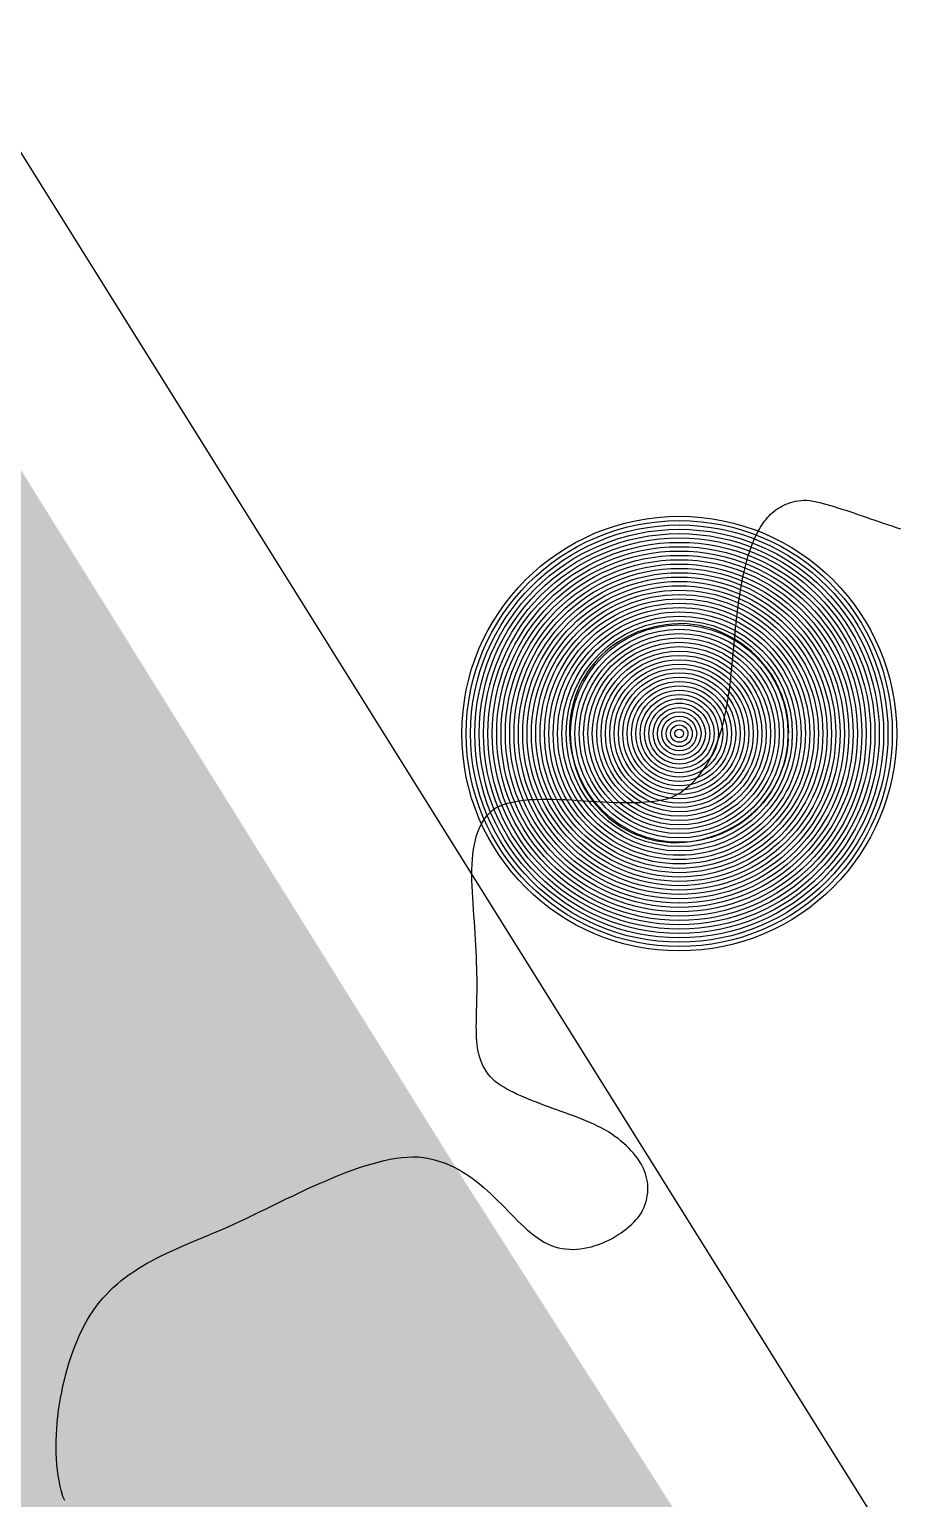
# Model space of a CAD drawing. Header units: metres. Extents: x 507649 to 508899, y 6966965 to 6967377.
# Drawn here: x 507874.725 to 507875.724, y 6967207.769 to 6967209.458 of the extents above; entities that cross this region are included whole.
import ezdxf

# ---------------------------------------------------------------- set-up
doc = ezdxf.new("R2010")
doc.units = ezdxf.units.M
doc.header["$PDMODE"] = 1
doc.layers.add('_PROP-BDY', color=6, linetype='Continuous', plot=False)
for name, color, linetype in [('C_TEXT_2.5', 7, 'Continuous'), ('HATCH_LANDSCAPE', 1, 'Continuous'), ('mga2020VEG_TREE', 252, 'Continuous')]:
    doc.layers.add(name, color=color, linetype=linetype)

# ---------------------------------------------------------------- blocks, each defined once
blk = doc.blocks.new('XD_HATCH')
at = {"layer": 'HATCH_LANDSCAPE', "ltscale": 0.5}
h = blk.add_hatch(dxfattribs=at)
h.set_pattern_fill('GRASS', color=256, scale=0.05)
h.set_pattern_definition([(212.013854887, (0, 0), (-0.28538859865, -1.2375190291), [0.238125, -1.557926224]), (167.013854887, (0, 0), (-0.28538859868, -1.23751902925), [0.238125, -1.031875]), (257.013854887, (0, 0), (1.23751902925, -0.28538859868), [0.238125, -1.031875])])
edge = h.paths.add_edge_path()
edge.add_line((507834.6194, 6967286.6003), (507833.7745, 6967278.3766))
edge.add_line((507833.7745, 6967278.3766), (507834.4563, 6967266.5732))
edge.add_arc((507833.4405, 6967266.3882), 1.0325, -56.8269, 10.3208, ccw=False)
edge.add_line((507834.0055, 6967265.524), (507833.7027, 6967265.3348))
edge.add_line((507833.7027, 6967265.3348), (507831.8595, 6967265.8814))
edge.add_arc((507790.5773, 6967261.1965), 41.5471, 6.4744, 11.72996)
edge.add_arc((507652.9266, 6967269.5696), 178.3302, 0.023588, 2.717699)
edge.add_arc((507863.8943, 6967277.5885), 32.8409, 156.38178, 179.23816, ccw=False)
edge.add_line((507833.8043, 6967290.7459), (507834.868, 6967290.3037))
edge.add_line((507834.868, 6967290.3037), (507834.6194, 6967286.6003))
edge = h.paths.add_edge_path()
edge.add_line((507840.3758, 6967264.2031), (507839.0111, 6967268.6216))
edge.add_line((507839.0111, 6967268.6216), (507838.9485, 6967268.9634))
edge.add_line((507838.9485, 6967268.9634), (507838.9635, 6967269.4631))
edge.add_line((507838.9635, 6967269.4631), (507838.7986, 6967271.4707))
edge.add_line((507838.7986, 6967271.4707), (507838.5426, 6967271.9806))
edge.add_line((507838.5426, 6967271.9806), (507838.3277, 6967272.489))
edge.add_line((507838.3277, 6967272.489), (507838.1812, 6967272.9949))
edge.add_line((507838.1812, 6967272.9949), (507838.0533, 6967273.5))
edge.add_line((507838.0533, 6967273.5), (507837.435, 6967274.5364))
edge.add_line((507837.435, 6967274.5364), (507837.4424, 6967274.8298))
edge.add_line((507837.4424, 6967274.8298), (507837.523, 6967275.3334))
edge.add_line((507837.523, 6967275.3334), (507837.4511, 6967275.831))
edge.add_line((507837.4511, 6967275.831), (507837.4008, 6967276.3294))
edge.add_line((507837.4008, 6967276.3294), (507837.3858, 6967276.8292))
edge.add_line((507837.3858, 6967276.8292), (507837.3708, 6967277.329))
edge.add_line((507837.3708, 6967277.329), (507837.3559, 6967277.8288))
edge.add_line((507837.3559, 6967277.8288), (507837.2868, 6967278.3259))
edge.add_line((507837.2868, 6967278.3259), (507837.6201, 6967280.3039))
edge.add_line((507837.6201, 6967280.3039), (507837.7291, 6967281.2981))
edge.add_line((507837.7291, 6967281.2981), (507837.7573, 6967281.7976))
edge.add_line((507837.7573, 6967281.7976), (507837.7637, 6967283.3032))
edge.add_line((507837.7637, 6967283.3032), (507837.8004, 6967283.8019))
edge.add_line((507837.8004, 6967283.8019), (507837.9, 6967284.2949))
edge.add_line((507837.9, 6967284.2949), (507838.1892, 6967285.2728))
edge.add_line((507838.1892, 6967285.2728), (507838.2709, 6967285.7675))
edge.add_line((507838.2709, 6967285.7675), (507838.3266, 6967286.2645))
edge.add_line((507838.3266, 6967286.2645), (507837.056, 6967286.299))
edge.add_line((507837.056, 6967286.299), (507837.0835, 6967286.024))
edge.add_line((507837.0835, 6967286.024), (507836.2865, 6967278.3018))
edge.add_line((507836.2865, 6967278.3018), (507836.7877, 6967269.7623))
edge.add_line((507836.7877, 6967269.7623), (507836.9971, 6967265.9725))
edge.add_arc((507835.4372, 6967265.8975), 1.5617, -51.2364, 2.7548, ccw=False)
edge.add_line((507836.415, 6967264.6797), (507834.7625, 6967263.6386))
edge.add_line((507834.7625, 6967263.6386), (507834.4122, 6967261.6514))
edge.add_line((507834.4122, 6967261.6514), (507838.3369, 6967255.3696))
edge.add_arc((507838.6337, 6967255.5551), 0.35, 211.9938, 302.0004)
edge.add_line((507838.8192, 6967255.2583), (507843.102, 6967257.934))
edge.add_line((507843.102, 6967257.934), (507849.8852, 6967247.0769))
edge.add_line((507849.8852, 6967247.0769), (507845.6775, 6967244.448))
edge.add_arc((507845.8629, 6967244.1511), 0.35, 121.996, 211.996)
edge.add_line((507845.5661, 6967243.9657), (507846.3609, 6967242.6936))
edge.add_arc((507846.6577, 6967242.879), 0.35, 211.996, 301.996)
edge.add_line((507846.8432, 6967242.5822), (507851.0509, 6967245.2111))
edge.add_line((507851.0509, 6967245.2111), (507857.8321, 6967234.3573))
edge.add_line((507857.8321, 6967234.3573), (507858.9988, 6967232.4898))
edge.add_line((507858.9988, 6967232.4898), (507868.4293, 6967217.3956))
edge.add_line((507868.4293, 6967217.3956), (507869.595, 6967215.5298))
edge.add_line((507869.595, 6967215.5298), (507879.0265, 6967200.4339))
edge.add_line((507879.0265, 6967200.4339), (507880.1922, 6967198.5681))
edge.add_line((507880.1922, 6967198.5681), (507889.6237, 6967183.4722))
edge.add_line((507889.6237, 6967183.4722), (507890.8655, 6967181.6516))
edge.add_line((507890.8655, 6967181.6516), (507890.7894, 6967181.6064))
edge.add_line((507890.7894, 6967181.6064), (507900.2209, 6967166.5105))
edge.add_line((507900.2209, 6967166.5105), (507895.9381, 6967163.8347))
edge.add_arc((507896.1235, 6967163.5378), 0.35, 121.994, 211.996)
edge.add_line((507895.8267, 6967163.3524), (507896.6215, 6967162.0802))
edge.add_arc((507896.9183, 6967162.2657), 0.35, 211.9984, 301.996)
edge.add_line((507897.1038, 6967161.9689), (507901.3866, 6967164.6447))
edge.add_line((507901.3866, 6967164.6447), (507910.8181, 6967149.5487))
edge.add_line((507910.8181, 6967149.5487), (507906.5469, 6967146.8811))
edge.add_arc((507906.7649, 6967146.6028), 0.3535, 128.0734, 218.4885)
edge.add_line((507906.4882, 6967146.3828), (507907.8077, 6967145.0972))
edge.add_line((507907.8077, 6967145.0972), (507909.4019, 6967144.1738))
edge.add_line((507909.4019, 6967144.1738), (507911.1824, 6967145.0318))
edge.add_line((507911.1824, 6967145.0318), (507911.5938, 6967146.4662))
edge.add_line((507911.5938, 6967146.4662), (507913.3116, 6967147.5395))
edge.add_line((507913.3116, 6967147.5395), (507911.7607, 6967150.3145))
edge.add_line((507911.7607, 6967150.3145), (507911.3517, 6967151.1377))
edge.add_line((507911.3517, 6967151.1377), (507910.3123, 6967152.8466))
edge.add_line((507910.3123, 6967152.8466), (507910.0252, 6967153.2568))
edge.add_line((507910.0252, 6967153.2568), (507908.2386, 6967155.6779))
edge.add_line((507908.2386, 6967155.6779), (507906.8185, 6967157.7385))
edge.add_line((507906.8185, 6967157.7385), (507905.1467, 6967160.2314))
edge.add_line((507905.1467, 6967160.2314), (507902.6614, 6967164.5743))
edge.add_line((507902.6614, 6967164.5743), (507901.6885, 6967166.3247))
edge.add_line((507901.6885, 6967166.3247), (507890.3492, 6967184.5912))
edge.add_line((507890.3492, 6967184.5912), (507887.9238, 6967188.3817))
edge.add_line((507887.9238, 6967188.3817), (507882.2644, 6967197.2262))
edge.add_line((507882.2644, 6967197.2262), (507881.0853, 6967198.9492))
edge.add_line((507881.0853, 6967198.9492), (507875.2149, 6967208.1494))
edge.add_line((507875.2149, 6967208.1494), (507870.7184, 6967215.3627))
edge.add_line((507870.7184, 6967215.3627), (507864.5811, 6967226.2674))
edge.add_line((507864.5811, 6967226.2674), (507858.7045, 6967235.0792))
edge.add_line((507858.7045, 6967235.0792), (507856.2419, 6967238.7442))
edge.add_line((507856.2419, 6967238.7442), (507855.1022, 6967240.3904))
edge.add_line((507855.1022, 6967240.3904), (507854.8173, 6967240.8019))
edge.add_line((507854.8173, 6967240.8019), (507854.0618, 6967242.0986))
edge.add_line((507854.0618, 6967242.0986), (507852.576, 6967244.7077))
edge.add_line((507852.576, 6967244.7077), (507851.066, 6967247.3016))
edge.add_line((507851.066, 6967247.3016), (507849.5393, 6967249.8852))
edge.add_line((507849.5393, 6967249.8852), (507848.9949, 6967250.7242))
edge.add_line((507848.9949, 6967250.7242), (507848.7226, 6967251.1437))
edge.add_line((507848.7226, 6967251.1437), (507848.4401, 6967251.5567))
edge.add_line((507848.4401, 6967251.5567), (507847.8618, 6967252.3745))
edge.add_line((507847.8618, 6967252.3745), (507847.3356, 6967253.2249))
edge.add_line((507847.3356, 6967253.2249), (507845.7975, 6967255.8013))
edge.add_line((507845.7975, 6967255.8013), (507844.2186, 6967258.446))
edge.add_line((507844.2186, 6967258.446), (507842.8502, 6967261.0217))
edge.add_line((507842.8502, 6967261.0217), (507842.6112, 6967261.4614))
edge.add_line((507842.6112, 6967261.4614), (507842.0412, 6967262.2858))
edge.add_line((507842.0412, 6967262.2858), (507840.3758, 6967264.2031))
blk = doc.blocks.new('BAC V TREE')
for p, q in [((-8.3468, 14.0186), (-8.3293, 14.0243)), ((-8.3293, 14.0243), (-8.3111, 14.0293)), ((-8.3111, 14.0293), (-8.2922, 14.0336)), ((-8.2922, 14.0336), (-8.2725, 14.0372)), ((-8.2725, 14.0372), (-8.2522, 14.04)), ((-8.2522, 14.04), (-8.231, 14.042)), ((-8.231, 14.042), (-8.2091, 14.0432)), ((-8.2091, 14.0432), (-8.1867, 14.0395)), ((-8.1867, 14.0395), (-8.1634, 14.0351)), ((-8.1634, 14.0351), (-8.1393, 14.0299)), ((-8.1393, 14.0299), (-8.1144, 14.024)), ((-8.1144, 14.024), (-8.0888, 14.0174)), ((-8.5114, 13.9), (-8.5005, 13.913)), ((-8.5005, 13.913), (-8.4891, 13.9255)), ((-8.4891, 13.9255), (-8.4773, 13.9375)), ((-8.4773, 13.9375), (-8.465, 13.9489)), ((-8.465, 13.9489), (-8.4522, 13.9598)), ((-8.4522, 13.9598), (-8.4388, 13.9701)), ((-8.4388, 13.9701), (-8.425, 13.9797)), ((-8.425, 13.9797), (-8.4105, 13.9888)), ((-8.4105, 13.9888), (-8.3955, 13.9972)), ((-8.3955, 13.9972), (-8.3799, 14.005)), ((-8.3799, 14.005), (-8.3637, 14.0121)), ((-8.3637, 14.0121), (-8.3468, 14.0186)), ((-8.0888, 14.0174), (-8.0625, 14.0103)), ((-8.0625, 14.0103), (-8.0355, 14.0026)), ((-8.0355, 14.0026), (-8.008, 13.9944)), ((-8.008, 13.9944), (-7.9798, 13.9857)), ((-7.9798, 13.9857), (-7.9511, 13.9766)), ((-7.9511, 13.9766), (-7.922, 13.9671)), ((-7.922, 13.9671), (-7.8924, 13.9573)), ((-7.8924, 13.9573), (-7.8623, 13.9472)), ((-7.8623, 13.9472), (-7.832, 13.9369)), ((-7.832, 13.9369), (-7.8012, 13.9264)), ((-7.8012, 13.9264), (-7.7703, 13.9157)), ((-7.7703, 13.9157), (-7.739, 13.9049)), ((-8.5775, 13.7958), (-8.5691, 13.812)), ((-8.5691, 13.812), (-8.5603, 13.8278)), ((-8.5603, 13.8278), (-8.5512, 13.8431)), ((-8.5512, 13.8431), (-8.5418, 13.858)), ((-8.5418, 13.858), (-8.5321, 13.8725)), ((-8.5321, 13.8725), (-8.5219, 13.8865)), ((-8.5219, 13.8865), (-8.5114, 13.9)), ((-7.739, 13.9049), (-7.7076, 13.8941)), ((-7.7076, 13.8941), (-7.676, 13.8832)), ((-7.676, 13.8832), (-7.6442, 13.8724)), ((-7.6442, 13.8724), (-7.6124, 13.8616)), ((-7.6124, 13.8616), (-7.5806, 13.851)), ((-7.5806, 13.851), (-7.5488, 13.8405)), ((-7.5488, 13.8405), (-7.517, 13.8303)), ((-8.6225, 13.6926), (-8.6162, 13.7095)), ((-8.6162, 13.7095), (-8.6089, 13.7274)), ((-8.6089, 13.7274), (-8.6014, 13.745)), ((-8.6014, 13.745), (-8.5937, 13.7623)), ((-8.5937, 13.7623), (-8.5857, 13.7793)), ((-8.5857, 13.7793), (-8.5775, 13.7958)), ((-8.6566, 13.5844), (-8.6513, 13.6034)), ((-8.6513, 13.6034), (-8.6459, 13.622)), ((-8.6459, 13.622), (-8.6403, 13.6402)), ((-8.6403, 13.6402), (-8.6345, 13.658)), ((-8.6345, 13.658), (-8.6286, 13.6754)), ((-8.6286, 13.6754), (-8.6225, 13.6926)), ((-8.6852, 13.4595), (-8.6808, 13.4818)), ((-8.6808, 13.4818), (-8.6762, 13.5034)), ((-8.6762, 13.5034), (-8.6715, 13.5245)), ((-8.6715, 13.5245), (-8.6667, 13.545)), ((-8.6667, 13.545), (-8.6617, 13.565)), ((-8.6617, 13.565), (-8.6566, 13.5844)), ((-8.7021, 13.3633), (-8.698, 13.3885)), ((-8.698, 13.3885), (-8.6939, 13.4128)), ((-8.6939, 13.4128), (-8.6896, 13.4365)), ((-8.6896, 13.4365), (-8.6852, 13.4595)), ((-8.7177, 13.2545), (-8.7139, 13.283)), ((-8.7139, 13.283), (-8.71, 13.3106)), ((-8.71, 13.3106), (-8.7061, 13.3374)), ((-8.7061, 13.3374), (-8.7021, 13.3633)), ((-8.7325, 13.1309), (-8.7288, 13.1633)), ((-8.7288, 13.1633), (-8.7252, 13.1947)), ((-8.7252, 13.1947), (-8.7215, 13.2251)), ((-8.7215, 13.2251), (-8.7177, 13.2545)), ((-8.7433, 13.0272), (-8.7397, 13.0629)), ((-8.7397, 13.0629), (-8.7361, 13.0974)), ((-8.7361, 13.0974), (-8.7325, 13.1309)), ((-8.7541, 12.9132), (-8.7505, 12.9524)), ((-8.7505, 12.9524), (-8.7469, 12.9904)), ((-8.7469, 12.9904), (-8.7433, 13.0272)), ((-8.7647, 12.7988), (-8.761, 12.8375)), ((-8.761, 12.8375), (-8.7575, 12.8757)), ((-8.7575, 12.8757), (-8.7541, 12.9132)), ((-8.7776, 12.6801), (-8.7729, 12.72)), ((-8.7729, 12.72), (-8.7687, 12.7596)), ((-8.7687, 12.7596), (-8.7647, 12.7988)), ((-8.7884, 12.5998), (-8.7827, 12.64)), ((-8.7827, 12.64), (-8.7776, 12.6801)), ((-8.809, 12.4793), (-8.8014, 12.5194)), ((-8.8014, 12.5194), (-8.7946, 12.5596)), ((-8.7946, 12.5596), (-8.7884, 12.5998)), ((-8.8366, 12.3609), (-8.8265, 12.4)), ((-8.8265, 12.4), (-8.8173, 12.4395)), ((-8.8173, 12.4395), (-8.809, 12.4793)), ((-8.8729, 12.2469), (-8.8597, 12.2843)), ((-8.8597, 12.2843), (-8.8476, 12.3223)), ((-8.8476, 12.3223), (-8.8366, 12.3609)), ((-8.9196, 12.1398), (-8.9027, 12.1746)), ((-8.9027, 12.1746), (-8.8872, 12.2104)), ((-8.8872, 12.2104), (-8.8729, 12.2469)), ((-8.9784, 12.042), (-8.9574, 12.0734)), ((-8.9574, 12.0734), (-8.9378, 12.1061)), ((-8.9378, 12.1061), (-8.9196, 12.1398)), ((-9.0788, 11.9299), (-9.0512, 11.9557)), ((-9.0512, 11.9557), (-9.0253, 11.983)), ((-9.0253, 11.983), (-9.0011, 12.0118)), ((-9.0011, 12.0118), (-8.9784, 12.042)), ((-9.2081, 11.8442), (-9.1729, 11.8628)), ((-9.1729, 11.8628), (-9.1396, 11.8834)), ((-9.1396, 11.8834), (-9.1083, 11.9058)), ((-9.1083, 11.9058), (-9.0788, 11.9299)), ((-10.5571, 11.7273), (-10.5337, 11.7487)), ((-10.5337, 11.7487), (-10.5078, 11.7683)), ((-10.5078, 11.7683), (-10.4777, 11.7821)), ((-10.4777, 11.7821), (-10.4455, 11.7939)), ((-10.4455, 11.7939), (-10.4115, 11.8037)), ((-10.4115, 11.8037), (-10.3758, 11.8118)), ((-10.3758, 11.8118), (-10.3385, 11.8183)), ((-10.3385, 11.8183), (-10.2996, 11.8232)), ((-10.2996, 11.8232), (-10.2594, 11.8268)), ((-10.2594, 11.8268), (-10.218, 11.8291)), ((-10.218, 11.8291), (-10.1754, 11.8304)), ((-10.1754, 11.8304), (-10.1319, 11.8306)), ((-10.1319, 11.8306), (-10.0875, 11.83)), ((-10.0875, 11.83), (-10.0423, 11.8287)), ((-10.0423, 11.8287), (-9.9966, 11.8268)), ((-9.9966, 11.8268), (-9.9503, 11.8244)), ((-9.9503, 11.8244), (-9.9037, 11.8218)), ((-9.9037, 11.8218), (-9.8568, 11.8189)), ((-9.8568, 11.8189), (-9.8098, 11.816)), ((-9.8098, 11.816), (-9.7627, 11.8132)), ((-9.7627, 11.8132), (-9.7159, 11.8106)), ((-9.7159, 11.8106), (-9.6692, 11.8083)), ((-9.6692, 11.8083), (-9.623, 11.8066)), ((-9.623, 11.8066), (-9.5772, 11.8054)), ((-9.5772, 11.8054), (-9.532, 11.805)), ((-9.532, 11.805), (-9.4876, 11.8054)), ((-9.4876, 11.8054), (-9.4441, 11.8069)), ((-9.4441, 11.8069), (-9.4016, 11.8095)), ((-9.4016, 11.8095), (-9.3601, 11.8133)), ((-9.3601, 11.8133), (-9.32, 11.8186)), ((-9.32, 11.8186), (-9.2811, 11.8254)), ((-9.2811, 11.8254), (-9.2438, 11.8339)), ((-9.2438, 11.8339), (-9.2081, 11.8442)), ((-10.6282, 11.6238), (-10.6135, 11.6522)), ((-10.6135, 11.6522), (-10.5969, 11.6789)), ((-10.5969, 11.6789), (-10.5781, 11.704)), ((-10.5781, 11.704), (-10.5571, 11.7273)), ((-10.6685, 11.4959), (-10.6609, 11.5299)), ((-10.6609, 11.5299), (-10.6517, 11.5626)), ((-10.6517, 11.5626), (-10.6409, 11.594)), ((-10.6409, 11.594), (-10.6282, 11.6238)), ((-10.6827, 11.3869), (-10.6793, 11.4243)), ((-10.6793, 11.4243), (-10.6746, 11.4607)), ((-10.6746, 11.4607), (-10.6685, 11.4959)), ((-10.6866, 11.2689), (-10.6863, 11.3091)), ((-10.6863, 11.3091), (-10.685, 11.3484)), ((-10.685, 11.3484), (-10.6827, 11.3869)), ((-10.6861, 11.228), (-10.6866, 11.2689)), ((-10.6848, 11.1863), (-10.6861, 11.228)), ((-10.683, 11.1441), (-10.6848, 11.1863)), ((-10.6806, 11.1013), (-10.683, 11.1441)), ((-10.6779, 11.0581), (-10.6806, 11.1013)), ((-10.6748, 11.0145), (-10.6779, 11.0581)), ((-10.6716, 10.9706), (-10.6748, 11.0145)), ((-10.6684, 10.9264), (-10.6716, 10.9706)), ((-10.6651, 10.8822), (-10.6684, 10.9264)), ((-10.6621, 10.8378), (-10.6651, 10.8822)), ((-10.6593, 10.7935), (-10.6621, 10.8378)), ((-10.6568, 10.7492), (-10.6593, 10.7935)), ((-10.6549, 10.7051), (-10.6568, 10.7492)), ((-10.6535, 10.6612), (-10.6549, 10.7051)), ((-10.6529, 10.6177), (-10.6535, 10.6612)), ((-10.6507, 10.5792), (-10.6529, 10.6177)), ((-10.6492, 10.5416), (-10.6507, 10.5792)), ((-10.6483, 10.5047), (-10.6492, 10.5416)), ((-10.6479, 10.4687), (-10.6483, 10.5047)), ((-10.6483, 10.3989), (-10.6479, 10.4334)), ((-10.6479, 10.4334), (-10.6479, 10.4687)), ((-10.6506, 10.2998), (-10.6497, 10.3321)), ((-10.6497, 10.3321), (-10.6489, 10.3651)), ((-10.6489, 10.3651), (-10.6483, 10.3989)), ((-10.6531, 10.2074), (-10.6524, 10.2375)), ((-10.6524, 10.2375), (-10.6515, 10.2683)), ((-10.6515, 10.2683), (-10.6506, 10.2998)), ((-10.6538, 10.1494), (-10.6536, 10.178)), ((-10.6536, 10.1213), (-10.6538, 10.1494)), ((-10.6536, 10.178), (-10.6531, 10.2074)), ((-10.653, 10.094), (-10.6536, 10.1213)), ((-10.6518, 10.0674), (-10.653, 10.094)), ((-10.65, 10.0414), (-10.6518, 10.0674)), ((-10.6474, 10.016), (-10.65, 10.0414)), ((-10.6441, 9.9913), (-10.6474, 10.016)), ((-10.6399, 9.9672), (-10.6441, 9.9913)), ((-10.6348, 9.9437), (-10.6399, 9.9672)), ((-10.6287, 9.9208), (-10.6348, 9.9437)), ((-10.6214, 9.8986), (-10.6287, 9.9208)), ((-10.6129, 9.8769), (-10.6214, 9.8986)), ((-10.6032, 9.8558), (-10.6129, 9.8769)), ((-10.5921, 9.8353), (-10.6032, 9.8558)), ((-10.5796, 9.8154), (-10.5921, 9.8353)), ((-10.5656, 9.796), (-10.5796, 9.8154)), ((-10.55, 9.7771), (-10.5656, 9.796)), ((-10.5327, 9.7588), (-10.55, 9.7771)), ((-10.5141, 9.7431), (-10.5327, 9.7588)), ((-10.4942, 9.728), (-10.5141, 9.7431)), ((-10.473, 9.7134), (-10.4942, 9.728)), ((-10.4507, 9.6993), (-10.473, 9.7134)), ((-10.4273, 9.6857), (-10.4507, 9.6993)), ((-10.4029, 9.6724), (-10.4273, 9.6857)), ((-10.3776, 9.6595), (-10.4029, 9.6724)), ((-10.3514, 9.647), (-10.3776, 9.6595)), ((-10.3244, 9.6348), (-10.3514, 9.647)), ((-10.2966, 9.6228), (-10.3244, 9.6348)), ((-10.2683, 9.611), (-10.2966, 9.6228)), ((-10.2393, 9.5995), (-10.2683, 9.611)), ((-10.2099, 9.5881), (-10.2393, 9.5995)), ((-10.18, 9.5768), (-10.2099, 9.5881)), ((-10.1498, 9.5657), (-10.18, 9.5768)), ((-10.1193, 9.5546), (-10.1498, 9.5657)), ((-10.0886, 9.5435), (-10.1193, 9.5546)), ((-10.0578, 9.5323), (-10.0886, 9.5435)), ((-10.0268, 9.5212), (-10.0578, 9.5323)), ((-9.9959, 9.5099), (-10.0268, 9.5212)), ((-9.9651, 9.4986), (-9.9959, 9.5099)), ((-9.9344, 9.487), (-9.9651, 9.4986)), ((-9.904, 9.4753), (-9.9344, 9.487)), ((-9.8739, 9.4633), (-9.904, 9.4753)), ((-9.8441, 9.4511), (-9.8739, 9.4633)), ((-9.8148, 9.4386), (-9.8441, 9.4511)), ((-9.7859, 9.4258), (-9.8148, 9.4386)), ((-9.7577, 9.4125), (-9.7859, 9.4258)), ((-9.7302, 9.3989), (-9.7577, 9.4125)), ((-9.7033, 9.3849), (-9.7302, 9.3989)), ((-9.6773, 9.3703), (-9.7033, 9.3849)), ((-9.6524, 9.3535), (-9.6773, 9.3703)), ((-9.6286, 9.3364), (-9.6524, 9.3535)), ((-9.6058, 9.3192), (-9.6286, 9.3364)), ((-9.5841, 9.3018), (-9.6058, 9.3192)), ((-9.5634, 9.2841), (-9.5841, 9.3018)), ((-9.5439, 9.2663), (-9.5634, 9.2841)), ((-9.5254, 9.2483), (-9.5439, 9.2663)), ((-9.508, 9.2302), (-9.5254, 9.2483)), ((-11.4713, 9.1201), (-11.425, 9.134)), ((-11.425, 9.134), (-11.3794, 9.1465)), ((-11.3794, 9.1465), (-11.3345, 9.1573)), ((-11.3345, 9.1573), (-11.2904, 9.1665)), ((-11.2904, 9.1665), (-11.2471, 9.1739)), ((-11.2471, 9.1739), (-11.2048, 9.1794)), ((-11.2048, 9.1794), (-11.1634, 9.183)), ((-11.1634, 9.183), (-11.123, 9.1844)), ((-11.123, 9.1844), (-11.0837, 9.1837)), ((-11.0837, 9.1837), (-11.0455, 9.1807)), ((-11.0455, 9.1807), (-11.0032, 9.1726)), ((-11.0032, 9.1726), (-10.9625, 9.1625)), ((-10.9625, 9.1625), (-10.9232, 9.1507)), ((-10.9232, 9.1507), (-10.8855, 9.1371)), ((-10.8855, 9.1371), (-10.8491, 9.122)), ((-9.4918, 9.2118), (-9.508, 9.2302)), ((-9.4766, 9.1933), (-9.4918, 9.2118)), ((-9.4626, 9.1746), (-9.4766, 9.1933)), ((-9.4497, 9.1558), (-9.4626, 9.1746)), ((-9.438, 9.1367), (-9.4497, 9.1558)), ((-9.4274, 9.1176), (-9.438, 9.1367)), ((-11.7602, 9.011), (-11.711, 9.0317)), ((-11.711, 9.0317), (-11.6622, 9.0516)), ((-11.6622, 9.0516), (-11.6137, 9.0704)), ((-11.6137, 9.0704), (-11.5657, 9.0882)), ((-11.5657, 9.0882), (-11.5182, 9.1048)), ((-11.5182, 9.1048), (-11.4713, 9.1201)), ((-10.8491, 9.122), (-10.814, 9.1055)), ((-10.814, 9.1055), (-10.7801, 9.0876)), ((-10.7801, 9.0876), (-10.7475, 9.0684)), ((-10.7475, 9.0684), (-10.7159, 9.0482)), ((-10.7159, 9.0482), (-10.6853, 9.0269)), ((-10.6853, 9.0269), (-10.6557, 9.0048)), ((-9.418, 9.0982), (-9.4274, 9.1176)), ((-9.4097, 9.0788), (-9.418, 9.0982)), ((-9.4026, 9.0591), (-9.4097, 9.0788)), ((-9.3967, 9.0394), (-9.4026, 9.0591)), ((-9.392, 9.0194), (-9.3967, 9.0394)), ((-12.0093, 8.8976), (-11.9593, 8.9213)), ((-11.9593, 8.9213), (-11.9093, 8.9445)), ((-11.9093, 8.9445), (-11.8594, 8.9673)), ((-11.8594, 8.9673), (-11.8097, 8.9895)), ((-11.8097, 8.9895), (-11.7602, 9.011)), ((-10.6557, 9.0048), (-10.6269, 8.9819)), ((-10.6269, 8.9819), (-10.599, 8.9583)), ((-10.599, 8.9583), (-10.5718, 8.9342)), ((-10.5718, 8.9342), (-10.5452, 8.9097)), ((-9.3885, 8.9994), (-9.392, 9.0194)), ((-9.3893, 8.8971), (-9.3867, 8.9178)), ((-9.3862, 8.9792), (-9.3885, 8.9994)), ((-9.3867, 8.9178), (-9.3853, 8.9384)), ((-9.3852, 8.9589), (-9.3862, 8.9792)), ((-9.3853, 8.9384), (-9.3852, 8.9589)), ((-12.209, 8.8011), (-12.1593, 8.8253)), ((-12.1593, 8.8253), (-12.1094, 8.8495)), ((-12.1094, 8.8495), (-12.0594, 8.8737)), ((-12.0594, 8.8737), (-12.0093, 8.8976)), ((-10.5452, 8.9097), (-10.5193, 8.8849)), ((-10.5193, 8.8849), (-10.4939, 8.8599)), ((-10.4939, 8.8599), (-10.4689, 8.8348)), ((-10.4689, 8.8348), (-10.4443, 8.8098)), ((-10.4443, 8.8098), (-10.42, 8.7849)), ((-9.4214, 8.792), (-9.4124, 8.8132)), ((-9.4124, 8.8132), (-9.4048, 8.8344)), ((-9.4048, 8.8344), (-9.3983, 8.8554)), ((-9.3983, 8.8554), (-9.3932, 8.8763)), ((-9.3932, 8.8763), (-9.3893, 8.8971)), ((-12.4533, 8.6839), (-12.4052, 8.7065)), ((-12.4052, 8.7065), (-12.3567, 8.7296)), ((-12.3567, 8.7296), (-12.3078, 8.7532)), ((-12.3078, 8.7532), (-12.2585, 8.7771)), ((-12.2585, 8.7771), (-12.209, 8.8011)), ((-10.42, 8.7849), (-10.396, 8.7603)), ((-10.396, 8.7603), (-10.3721, 8.736)), ((-10.3721, 8.736), (-10.3483, 8.7123)), ((-10.3483, 8.7123), (-10.3245, 8.6892)), ((-9.5045, 8.6869), (-9.4875, 8.7035)), ((-9.4875, 8.7035), (-9.4717, 8.7202)), ((-9.4717, 8.7202), (-9.4571, 8.737)), ((-9.4571, 8.737), (-9.4437, 8.7538)), ((-9.4437, 8.7538), (-9.4317, 8.7706)), ((-9.4317, 8.7706), (-9.4214, 8.792)), ((-12.718, 8.571), (-12.6762, 8.5885)), ((-12.6762, 8.5885), (-12.6336, 8.6062)), ((-12.6336, 8.6062), (-12.5901, 8.6243)), ((-12.5901, 8.6243), (-12.5459, 8.6429)), ((-12.5459, 8.6429), (-12.5008, 8.6619)), ((-12.5008, 8.6619), (-12.4533, 8.6839)), ((-10.3245, 8.6892), (-10.3007, 8.6668)), ((-10.3007, 8.6668), (-10.2768, 8.6453)), ((-10.2768, 8.6453), (-10.2526, 8.6247)), ((-10.2526, 8.6247), (-10.2282, 8.6052)), ((-10.2282, 8.6052), (-10.2035, 8.5869)), ((-10.2035, 8.5869), (-10.1784, 8.5699)), ((-9.6504, 8.5818), (-9.6271, 8.5951)), ((-9.6271, 8.5951), (-9.6045, 8.6092)), ((-9.6045, 8.6092), (-9.5827, 8.6238)), ((-9.5827, 8.6238), (-9.5617, 8.639)), ((-9.5617, 8.639), (-9.5416, 8.6546)), ((-9.5416, 8.6546), (-9.5225, 8.6706)), ((-9.5225, 8.6706), (-9.5045, 8.6869)), ((-12.9521, 8.4675), (-12.915, 8.4849)), ((-12.915, 8.4849), (-12.8772, 8.5022)), ((-12.8772, 8.5022), (-12.8386, 8.5193)), ((-12.8386, 8.5193), (-12.7992, 8.5365)), ((-12.7992, 8.5365), (-12.759, 8.5536)), ((-12.759, 8.5536), (-12.718, 8.571)), ((-10.1784, 8.5699), (-10.1528, 8.5543)), ((-10.1528, 8.5543), (-10.1269, 8.5408)), ((-10.1269, 8.5408), (-10.1007, 8.5294)), ((-10.1007, 8.5294), (-10.0741, 8.52)), ((-10.0741, 8.52), (-10.0473, 8.5126)), ((-10.0473, 8.5126), (-10.0202, 8.5069)), ((-10.0202, 8.5069), (-9.9929, 8.5031)), ((-9.9929, 8.5031), (-9.9655, 8.501)), ((-9.9655, 8.501), (-9.9381, 8.5005)), ((-9.9381, 8.5005), (-9.9107, 8.5015)), ((-9.9107, 8.5015), (-9.8834, 8.5041)), ((-9.8834, 8.5041), (-9.8562, 8.508)), ((-9.8562, 8.508), (-9.8291, 8.5133)), ((-9.8291, 8.5133), (-9.8024, 8.5199)), ((-9.8024, 8.5199), (-9.7759, 8.5277)), ((-9.7759, 8.5277), (-9.7498, 8.5365)), ((-9.7498, 8.5365), (-9.7242, 8.5465)), ((-9.7242, 8.5465), (-9.699, 8.5573)), ((-9.699, 8.5573), (-9.6744, 8.5691)), ((-9.6744, 8.5691), (-9.6504, 8.5818)), ((-13.1579, 8.3559), (-13.1255, 8.3757)), ((-13.1255, 8.3757), (-13.0924, 8.395)), ((-13.0924, 8.395), (-13.0585, 8.4137)), ((-13.0585, 8.4137), (-13.0238, 8.432)), ((-13.0238, 8.432), (-12.9883, 8.4499)), ((-12.9883, 8.4499), (-12.9521, 8.4675)), ((-13.3084, 8.2455), (-13.2798, 8.2693)), ((-13.2798, 8.2693), (-13.2505, 8.2922)), ((-13.2505, 8.2922), (-13.2204, 8.3142)), ((-13.2204, 8.3142), (-13.1895, 8.3354)), ((-13.1895, 8.3354), (-13.1579, 8.3559)), ((-13.4155, 8.1395), (-13.3898, 8.1677)), ((-13.3898, 8.1677), (-13.3634, 8.1948)), ((-13.3634, 8.1948), (-13.3363, 8.2207)), ((-13.3363, 8.2207), (-13.3084, 8.2455)), ((-13.5108, 8.0128), (-13.488, 8.0466)), ((-13.488, 8.0466), (-13.4646, 8.079)), ((-13.4646, 8.079), (-13.4404, 8.1099)), ((-13.4404, 8.1099), (-13.4155, 8.1395)), ((-13.5699, 7.9058), (-13.5517, 7.9422)), ((-13.5517, 7.9422), (-13.5328, 7.9773)), ((-13.5328, 7.9773), (-13.5108, 8.0128)), ((-13.6204, 7.7897), (-13.6043, 7.8294)), ((-13.6043, 7.8294), (-13.5875, 7.8682)), ((-13.5875, 7.8682), (-13.5699, 7.9058)), ((-13.6503, 7.7074), (-13.6357, 7.749)), ((-13.6357, 7.749), (-13.6204, 7.7897)), ((-13.6892, 7.5785), (-13.6771, 7.6221)), ((-13.6771, 7.6221), (-13.6641, 7.6651)), ((-13.6641, 7.6651), (-13.6503, 7.7074)), ((-13.7108, 7.4898), (-13.7004, 7.5344)), ((-13.7004, 7.5344), (-13.6892, 7.5785)), ((-13.7365, 7.3544), (-13.7289, 7.3998)), ((-13.7289, 7.3998), (-13.7203, 7.4449)), ((-13.7203, 7.4449), (-13.7108, 7.4898)), ((-13.7487, 7.2635), (-13.7431, 7.309)), ((-13.7431, 7.309), (-13.7365, 7.3544)), ((-13.7595, 7.128), (-13.7569, 7.173)), ((-13.7569, 7.173), (-13.7534, 7.2182)), ((-13.7534, 7.2182), (-13.7487, 7.2635)), ((-13.7613, 7.0391), (-13.7609, 7.0833)), ((-13.7609, 7.0833), (-13.7595, 7.128)), ((-13.7605, 6.9954), (-13.7613, 7.0391)), ((-13.7586, 6.9522), (-13.7605, 6.9954)), ((-13.7555, 6.9097), (-13.7586, 6.9522)), ((-13.7512, 6.868), (-13.7555, 6.9097)), ((-13.7457, 6.8271), (-13.7512, 6.868)), ((-13.739, 6.7871), (-13.7457, 6.8271)), ((-13.731, 6.7481), (-13.739, 6.7871)), ((-13.7218, 6.7102), (-13.731, 6.7481)), ((-13.7112, 6.6735), (-13.7218, 6.7102)), ((-13.6965, 6.6425), (-13.7112, 6.6735)), ((-0.2662, 0.7659), (-0.3055, 0.7517)), ((-0.2258, 0.7783), (-0.2662, 0.7659)), ((-0.1844, 0.7889), (-0.2258, 0.7783)), ((-0.1419, 0.7977), (-0.1844, 0.7889)), ((-0.0984, 0.8046), (-0.1419, 0.7977)), ((-0.054, 0.8095), (-0.0984, 0.8046)), ((-0.0086, 0.8125), (-0.054, 0.8095)), ((0.0377, 0.8134), (-0.0086, 0.8125)), ((0.077, 0.8104), (0.0377, 0.8134)), ((0.116, 0.8054), (0.077, 0.8104)), ((0.1545, 0.7984), (0.116, 0.8054)), ((0.1926, 0.7896), (0.1545, 0.7984)), ((0.2302, 0.7789), (0.1926, 0.7896)), ((0.2672, 0.7664), (0.2302, 0.7789)), ((0.3035, 0.7522), (0.2672, 0.7664)), ((-0.4836, 0.6561), (-0.5153, 0.6324)), ((-0.4505, 0.6784), (-0.4836, 0.6561)), ((-0.4161, 0.6991), (-0.4505, 0.6784)), ((-0.3804, 0.7183), (-0.4161, 0.6991)), ((-0.3435, 0.7359), (-0.3804, 0.7183)), ((-0.3055, 0.7517), (-0.3435, 0.7359)), ((0.3391, 0.7362), (0.3035, 0.7522)), ((0.3739, 0.7186), (0.3391, 0.7362)), ((0.4078, 0.6994), (0.3739, 0.7186)), ((0.4409, 0.6786), (0.4078, 0.6994)), ((0.4729, 0.6563), (0.4409, 0.6786)), ((0.5039, 0.6326), (0.4729, 0.6563)), ((-0.6021, 0.5527), (-0.6281, 0.5235)), ((-0.5746, 0.5806), (-0.6021, 0.5527)), ((-0.5457, 0.6072), (-0.5746, 0.5806)), ((-0.5153, 0.6324), (-0.5457, 0.6072)), ((0.5338, 0.6073), (0.5039, 0.6326)), ((0.5626, 0.5807), (0.5338, 0.6073)), ((0.59, 0.5528), (0.5626, 0.5807)), ((0.6162, 0.5235), (0.59, 0.5528)), ((-0.6754, 0.4613), (-0.6966, 0.4284)), ((-0.6525, 0.493), (-0.6754, 0.4613)), ((-0.6281, 0.5235), (-0.6525, 0.493)), ((0.641, 0.493), (0.6162, 0.5235)), ((0.6644, 0.4613), (0.641, 0.493)), ((0.6863, 0.4285), (0.6644, 0.4613)), ((-0.7342, 0.3594), (-0.7504, 0.3233)), ((-0.7163, 0.3944), (-0.7342, 0.3594)), ((-0.6966, 0.4284), (-0.7163, 0.3944)), ((0.7066, 0.3945), (0.6863, 0.4285)), ((0.7253, 0.3594), (0.7066, 0.3945)), ((0.7423, 0.3233), (0.7253, 0.3594)), ((-0.7774, 0.2482), (-0.7882, 0.2093)), ((-0.7648, 0.2862), (-0.7774, 0.2482)), ((-0.7504, 0.3233), (-0.7648, 0.2862)), ((0.7575, 0.2863), (0.7423, 0.3233)), ((0.7709, 0.2482), (0.7575, 0.2863)), ((0.7824, 0.2093), (0.7709, 0.2482)), ((-0.8041, 0.1291), (-0.8092, 0.0878)), ((-0.7971, 0.1696), (-0.8041, 0.1291)), ((-0.7882, 0.2093), (-0.7971, 0.1696)), ((0.792, 0.1696), (0.7824, 0.2093)), ((0.7996, 0.1291), (0.792, 0.1696)), ((0.805, 0.0878), (0.7996, 0.1291)), ((-0.8092, 0.0878), (-0.8123, 0.0457)), ((-0.8123, 0.0457), (-0.8113, -0.0008)), ((0.8084, 0.0457), (0.805, 0.0878)), ((0.8095, 0.0031), (0.8084, 0.0457)), ((-0.8113, -0.0008), (-0.8084, -0.0465)), ((-0.8084, -0.0465), (-0.8034, -0.0912)), ((-0.8034, -0.0912), (-0.7965, -0.1349)), ((0.7995, -0.1229), (0.805, -0.0816)), ((0.805, -0.0816), (0.8084, -0.0396)), ((-0.7965, -0.1349), (-0.7878, -0.1776)), ((-0.7878, -0.1776), (-0.7771, -0.2192)), ((0.7706, -0.2421), (0.7823, -0.2032)), ((0.7823, -0.2032), (0.7919, -0.1635)), ((0.7919, -0.1635), (0.7995, -0.1229)), ((-0.7771, -0.2192), (-0.7647, -0.2598)), ((-0.7647, -0.2598), (-0.7506, -0.2992)), ((-0.7506, -0.2992), (-0.7347, -0.3374)), ((0.7243, -0.3533), (0.7416, -0.3172)), ((0.7416, -0.3172), (0.757, -0.2801)), ((0.757, -0.2801), (0.7706, -0.2421)), ((-0.7347, -0.3374), (-0.7171, -0.3745)), ((-0.7171, -0.3745), (-0.698, -0.4103)), ((-0.698, -0.4103), (-0.6772, -0.4448)), ((0.6621, -0.4551), (0.6845, -0.4223)), ((0.6845, -0.4223), (0.7053, -0.3883)), ((0.7053, -0.3883), (0.7243, -0.3533)), ((-0.6772, -0.4448), (-0.655, -0.478)), ((-0.655, -0.478), (-0.6312, -0.5098)), ((-0.6312, -0.5098), (-0.606, -0.5403)), ((-0.606, -0.5403), (-0.5794, -0.5693)), ((0.5856, -0.5466), (0.6126, -0.5173)), ((0.6126, -0.5173), (0.6382, -0.4868)), ((0.6382, -0.4868), (0.6621, -0.4551)), ((-0.5794, -0.5693), (-0.5515, -0.5968)), ((-0.5515, -0.5968), (-0.5223, -0.6229)), ((-0.5223, -0.6229), (-0.4918, -0.6474)), ((-0.4918, -0.6474), (-0.4601, -0.6703)), ((0.4305, -0.6723), (0.464, -0.65)), ((0.464, -0.65), (0.4963, -0.6262)), ((0.4963, -0.6262), (0.5274, -0.6011)), ((0.5274, -0.6011), (0.5572, -0.5745)), ((0.5572, -0.5745), (0.5856, -0.5466)), ((-0.4601, -0.6703), (-0.4272, -0.6916)), ((-0.4272, -0.6916), (-0.3933, -0.7112)), ((-0.3933, -0.7112), (-0.3582, -0.7292)), ((-0.3582, -0.7292), (-0.3221, -0.7454)), ((-0.3221, -0.7454), (-0.2851, -0.7598)), ((-0.2851, -0.7598), (-0.2471, -0.7725)), ((0.2073, -0.7722), (0.2468, -0.7598)), ((0.2468, -0.7598), (0.2855, -0.7456)), ((0.2855, -0.7456), (0.3232, -0.7297)), ((0.3232, -0.7297), (0.36, -0.7122)), ((0.36, -0.7122), (0.3958, -0.693)), ((0.3958, -0.693), (0.4305, -0.6723)), ((-0.2471, -0.7725), (-0.2082, -0.7833)), ((-0.2082, -0.7833), (-0.1684, -0.7922)), ((-0.1684, -0.7922), (-0.1279, -0.7992)), ((-0.1279, -0.7992), (-0.0866, -0.8042)), ((-0.0866, -0.8042), (-0.0446, -0.8073)), ((-0.0446, -0.8073), (-0.0011, -0.8064)), ((-0.0011, -0.8064), (0.0418, -0.8034)), ((0.0418, -0.8034), (0.0842, -0.7985)), ((0.0842, -0.7985), (0.1259, -0.7916)), ((0.1259, -0.7916), (0.167, -0.7828)), ((0.167, -0.7828), (0.2073, -0.7722))]:
    blk.add_line(p, q)
blk = doc.blocks.new('BAC TRUNK FILLED')
for radius in [0.5, 0.49, 0.48, 0.47, 0.46, 0.45, 0.44, 0.43, 0.42, 0.41, 0.4, 0.39, 0.38, 0.37, 0.36, 0.35, 0.34, 0.33, 0.32, 0.31, 0.3, 0.29, 0.28, 0.27, 0.26, 0.25, 0.24, 0.23, 0.22, 0.21, 0.2, 0.19, 0.18, 0.17, 0.16, 0.15, 0.14, 0.13, 0.12, 0.11, 0.1, 0.09, 0.08, 0.07, 0.06, 0.05, 0.04, 0.03, 0.02, 0.01]:
    blk.add_circle((0, 0), radius)
blk = doc.blocks.new('XE_SURVEY')
at = {"layer": 'mga2020VEG_TREE'}
blk.add_point((507875.4718, 6967208.6482, 5.1087), dxfattribs=at)
blk.add_point((507875.4718, 6967208.6482, 5.1087), dxfattribs=at)
blk.add_point((507875.4718, 6967208.6482, 5.1087), dxfattribs=at)
blk.add_point((507875.4718, 6967208.6482, 5.1087), dxfattribs=at)
at = {"layer": 'mga2020VEG_TREE', "rotation": 0.001583333339407246}
for name, p, xscale, yscale, zscale in [('BAC V TREE', (507875.4718, 6967208.6482, 5.1087), 0.1554417355589352, 0.1554417355589352, 0.1554417355589352), ('BAC V TREE', (507876.8946, 6967206.7339, 5.152), 0.1554417355589352, 0.1554417355589352, 0.1554417355589352), ('BAC TRUNK FILLED', (507875.4718, 6967208.6482, 5.1087), 0.49979336676, 0.49979336676, 0.49979336676)]:
    blk.add_blockref(name, p, dxfattribs=dict(at, xscale=xscale, yscale=yscale, zscale=zscale))
blk = doc.blocks.new('25027_BNP_Skygate Play-Sheet - 000101 - SITE PLAN')
at = {"layer": '_PROP-BDY'}
blk.add_line((-2401700.52, 3945943.92), (-2257300.52, 3945943.92), dxfattribs=at)
blk = doc.blocks.new('XE_ARCH')
at = {"xscale": 0.001, "yscale": 0.001, "zscale": 0.001, "rotation": 121.996}
blk.add_blockref('25027_BNP_Skygate Play-Sheet - 000101 - SITE PLAN', (509988.1258, 6971273.7702), dxfattribs=at)

msp = doc.modelspace()

# ---------------------------------------------------------------- block references
at = {"layer": 'C_TEXT_2.5'}
for name in ['XD_HATCH', 'XE_SURVEY']:
    msp.add_blockref(name, (0, 0), dxfattribs=at)

# ---------------------------------------------------------------- next in the draw order: block references
msp.add_blockref('XE_ARCH', (0, 0), dxfattribs=at)

doc.saveas('drawing.dxf')
